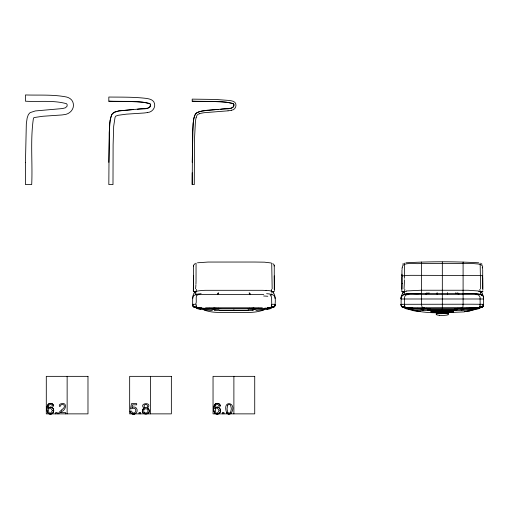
<?xml version="1.0" encoding="UTF-8"?>
<svg xmlns="http://www.w3.org/2000/svg" width="509" height="509" viewBox="0 0 509 509"><rect width="100%" height="100%" fill="white"/><g stroke="black" fill="none" stroke-linecap="round" stroke-linejoin="round"><path stroke-width="0.76" d="M147.559 112.489C152.694 112.304 156.556 106.483 153.852 101.927C152.216 99.382 148.959 98.829 146.204 98.39C133.81 96.895 121.282 97.187 108.824 97.041L108.824 101.208L128.153 101.412L143.093 102.201L149.239 103.378L150.238 104.033L150.511 105.032L149.932 107.081L147.585 108.207L118.68 110.943L114.55 112.063L111.757 114.531L110.065 120.627L109.193 132.741L108.824 184.582L112.992 184.582L113.106 144.849L113.679 126.334L115.053 117.331L115.766 116.116L117.732 115.416A25.393 25.393 0 0 1 118.476 115.238L126.442 114.15L143.812 113.017A38.041 38.041 0 0 0 147.559 112.502M196.111 117.744A20.118 20.118 0 0 0 195.857 118.832L195.825 118.998A36.114 36.114 0 0 0 195.443 121.365L194.483 139.313L194.285 184.582L192.198 184.582L192.567 132.741L193.439 120.627L194.457 116.039L195.927 113.424L199.146 111.63L207.271 110.205L218.813 109.384M192.198 184.582L192.205 172.799M193.515 275.604L193.305 291.263L193.649 291.193M217.916 294.145L217.916 293.648M271.717 294.603L271.717 295.016M275.114 304.21C275.274 301.436 276.355 294.985 271.717 294.361M401.951 276.839L401.932 282.8M402.307 276.05L401.951 275.884L401.951 274.173M426.351 294.145L426.351 293.648L429.182 292.898M463.095 304.357L462.942 306.685L462.337 307.78M402.097 304.299L470.908 304.21A34.987 0.484 0 0 1 473.065 304.217L482.411 304.299M480.152 304.369L480.133 305.139M482.704 288.418L482.704 269.675M483.124 304.35L483.117 304.897M483.55 304.293L483.55 298.91M271.717 304.446L271.698 305.139M274.688 304.471L274.682 304.897M404.496 278.245L404.496 263.147M108.837 162.384L109.696 123.878L110.523 118.043L111.757 114.531L113.482 112.629L118.68 110.943L133.549 109.486M192.211 162.384L193.07 123.878L193.897 118.043L195.132 114.531L196.856 112.629L202.054 110.943L230.959 108.207L233.307 107.081L233.886 105.032L233.612 104.033L232.613 103.378L226.467 102.201L211.528 101.412L192.198 101.208L192.198 99.128L215.682 99.452L229.406 100.47A32.939 32.939 0 0 1 230.672 100.687A15.817 15.817 0 0 1 233.268 101.367C237.843 102.799 236.182 110.014 231.62 110.186M192.663 298.738L193.375 295.901L196.06 294.361M483.525 304.999L483.55 304.484L482.755 306.577L483.55 304.357M483.55 304.56L483.416 305.61A1.985 1.979 0 0 1 482.996 306.348L482.755 306.577M402.651 293.082L401.366 296.028A9.639 9.467 90 0 0 401.124 297.867L401.117 304.961M401.925 283.78L401.779 290.512M404.483 279.804L404.47 280.593M192.669 298.478L192.676 304.961M196.035 280.593L196.06 263.147M196.029 281.121L195.952 283.895M404.464 281.121L404.044 288.864M401.117 297.956L401.098 298.821A15.13 15.13 0 0 1 401.117 297.969C403.134 290.652 415.153 294.94 420.275 293.432M195.92 284.684L195.609 288.864M275.095 304.961L275.114 304.369L274.981 305.61A2.074 2.055 9.7 0 1 274.351 306.577L270.928 307.869M401.111 298.14L401.238 297.135A3.118 3.118 0 0 1 402.193 295.468L404.496 294.361A11.383 11.383 0 0 1 404.827 294.278L409.071 293.693A66.361 66.361 0 0 1 410.629 293.598L418.36 293.432M275.102 304.929L275.102 304.891A2.558 2.52 -55.3 0 1 274.644 306.513M483.537 304.929L483.537 304.891A2.558 2.52 -55.3 0 1 483.086 306.513M195.195 263.497L193.522 265.253L193.515 290.34M193.522 265.265L193.674 266.042M272.83 263.63L274.103 264.782L274.103 266.035M137.271 109.289C141.006 108.239 150.798 110.593 150.429 104.37L149.862 103.702C136.628 100.031 122.408 101.985 108.824 101.208M220.645 109.289C224.38 108.239 234.172 110.593 233.809 104.37L233.237 103.702C220.003 100.031 205.782 101.985 192.198 101.208M218.603 292.758L218.406 293.788M427.038 292.758L426.841 293.788M482.697 275.897L482.277 276.063M218.011 293.095L217.636 294.075M401.951 275.884L409.58 275.344A69.879 13.794 0 0 1 411.17 275.324L479.656 275.464A11.293 2.227 0 0 1 480.152 275.49L482.653 275.821M482.85 291.32L481.107 291.803L480.311 293.954M480.566 307.213L480.235 307.665L482.831 306.634M258.617 308.212L253.908 309.23L253.018 310.515M467.058 308.212L462.344 309.23L461.466 310.496L447.373 310.675L453.583 310.859L453.583 312.214L442.327 312.615L431.072 312.214L431.072 310.859L447.303 310.675M227.758 405.215L227.097 408.415A19.654 19.654 0 0 0 227.103 409.344L227.771 412.245M230.66 412.137L231.251 409.344A19.851 19.851 0 0 0 231.251 408.116L230.583 405.209A1.781 1.781 0 0 0 227.695 405.164M215.212 405.966A7.081 7.081 0 0 0 214.919 408.492C217.884 404.127 223.216 411.132 218.883 413.594M48.113 408.498L48.489 408.021A2.787 2.787 0 0 1 49.239 407.448C53 405.482 55.494 411.705 52.134 413.594M214.862 408.498L215.237 408.021A2.787 2.787 0 0 1 215.994 407.448A3.06 3.06 0 0 1 217.394 407.105L218.005 407.168A2.793 2.793 0 0 1 218.845 407.48L219.57 408.053A3.111 3.111 0 0 1 220.244 409.128L220.467 410.483A4.015 4.015 0 0 1 219.939 412.513L219.684 412.882M52.936 412.882L53.184 412.513A4.015 4.015 0 0 0 53.712 410.483L53.496 409.128A3.111 3.111 0 0 0 52.821 408.053L52.09 407.48A2.793 2.793 0 0 0 51.256 407.168L50.639 407.111A3.06 3.06 0 0 0 49.239 407.454L48.629 407.881M402.307 267.422L401.951 268.237L402.307 269.057M482.341 269.057L482.704 268.237L482.341 267.422M194.941 292.02L195.106 291.803A5.663 4.091 -0.9 0 1 196.01 291.415L196.69 291.231A24.744 18.273 0 0 1 201.774 290.563L202.9 290.416A68.473 50.626 0 0 1 205.553 290.308L262.218 290.308A75.294 55.678 0 0 1 263.42 290.346A61.646 45.581 0 0 1 264.877 290.416L266.01 290.493M403.459 291.911L401.83 291.326M481.788 307.143L482.615 306.685L478.81 308.537M482.214 267.365L482.659 266.691A1.406 1.171 0 0 0 482.659 266.137C480.801 263.522 476.85 264.069 474.025 263.63A74.715 62.295 0 0 0 472.358 263.56L420.275 263.458C416.489 264.394 402.18 261.492 402.307 267.231M269.286 307.69L266.983 309.466L256.956 310.375M477.722 307.69L477.181 308.193L477.614 308.142M271.774 307.684L270.374 308.537M461.453 310.515L475.578 309.434A16.632 16.53 37.5 0 0 478.848 308.639M268.033 308.06L269.318 307.945M476.831 308.505L477.385 308.168M476.628 308.689L472.67 310.395L464.501 311.616M268.657 308.269L262.383 309.046L249.385 309.408M231.073 413.429C238.193 402.326 221.523 398.814 226.69 412.793A2.793 2.793 0 0 0 228.057 413.874A3.398 3.398 0 0 0 230.291 413.855L231.073 413.429L228.636 414.008A2.85 2.85 0 0 1 226.677 412.799M263.904 309.65L263.376 310.019M472.218 309.746L471.665 310.108M402.587 264.171L403.382 263.63M196.436 307.678L197.918 307.506M404.878 307.678L406.659 307.557M274.364 306.653L273.492 307.092M471.506 310.197L469.031 311.12M267.136 309.434L267.161 309.421A16.632 16.53 37.5 0 0 270.413 308.639M263.07 310.197C253.151 313.722 242.214 312.036 231.888 312.558C222.878 312.119 213.316 313.423 204.707 310.197M274.37 291.333L273.518 291.587M147.483 408.142C153.476 401.569 137.831 402.759 144.142 408.288C136.45 416.082 155.487 414.981 147.483 408.142A2.997 2.997 0 0 1 147.05 413.798M482.691 306.704L481.107 307.563L477.69 308.123M425.842 293.871L426.351 293.648M480.235 307.608L482.545 306.742L479.822 306.412A2.876 2.545 73.8 0 1 478.428 307.869M218.45 308.187C212.228 310.115 205.369 309.192 199.089 308.244M426.886 308.187C420.771 310.07 412.952 309.326 407.429 308.066M273.263 307.188L272.086 307.531M481.221 307.449L478.683 307.99M269.859 307.506L270.438 307.76M478.295 307.506L478.874 307.76M401.779 291.237L402.333 291.18M199.413 113.73L199.999 113.552A21.531 21.531 0 0 1 200.616 113.386L201.087 113.272A40.402 40.402 0 0 1 204.173 112.705L228.032 110.828M480.152 304.255L480.044 297.071L478.505 294.857L480.07 294.387M271.634 294.387L270.088 294.87L271.609 297.071L271.717 304.255L274.046 304.299M482.341 283.589L482.704 283.424L482.341 283.265M271.087 291.231L271.761 291.428A5.663 4.072 1.1 0 1 272.659 291.81L273.467 291.6M402.307 283.265L401.951 283.424L401.951 289.131M482.277 295.214L481.266 295.354M271.711 307.684L270.565 307.92L274.077 306.781L271.38 306.412M480.146 307.684L479.096 307.856A27.62 24.088 0 0 1 477.97 307.996L476.621 308.047M406.303 290.976L420.918 290.238L468.191 290.257L478.352 290.976M479.694 307.716L475.578 308.187M476.984 308.365L470.144 309.084L456.261 309.447M270.222 307.99L270.553 307.92L268.09 308.225M197.486 262.79L208.035 262.052L254.653 262.033L264.489 262.173L271.043 262.962M405.928 262.79C430.099 261.448 454.556 261.448 478.727 262.79M271.335 307.678L269.846 307.888M478.288 307.888L479.567 307.716M479.465 307.729L479.128 307.78M270.654 307.856L268.911 308.053M197.486 294.056L201.138 293.661M406.386 294.806L406.895 294.743A10.664 2.939 0.2 0 1 407.251 294.711L411.946 294.444A36.101 9.556 0 0 1 413.009 294.418L471.639 294.418A36.101 9.556 0 0 1 472.708 294.444L477.397 294.711A10.664 2.939 -0.2 0 1 477.754 294.743L478.263 294.806M134.242 414.002L133.835 414.04A3.385 3.385 0 0 1 130.094 411.164M478.155 307.907L477.614 308.13M464.443 311.902C447.43 312.456 429.742 314.327 413.143 310.197M477.894 307.932L477.06 308.015M269.019 308.149L268.033 308.225M269.172 308.142L268.587 308.187M268.618 308.015L268.179 308.047M219.01 406.099L220.282 406.004L219.843 404.687A2.628 2.628 0 0 0 218.692 403.675L216.185 403.573A3.035 3.035 0 0 0 215.237 404.082C213.029 406.43 212.807 411.043 215.142 413.384A3.13 3.13 0 0 0 216.09 413.881L217.661 414.014A3.022 3.022 0 0 0 219.691 412.888M268.262 308.11L267.429 308.168M476.729 308.212L477.219 308.168L461.803 308.486M477.996 307.557L477.595 307.582M266.996 308.2L264.992 308.295M462.617 308.479L475.285 308.206M267.976 308.225L266.735 308.289M474.986 308.206L456.764 308.486M265.952 308.193L265.272 308.231M474.394 308.193L465.824 308.46M268.567 307.614L267.397 307.671M477.009 307.614L412.621 307.767M264.922 308.244L264.572 308.263M453.583 311.623L442.372 312.049M274.86 304.312L274.313 304.306M483.296 304.312L482.621 304.306M256.447 310.401L255.938 310.42M263.675 308.301L263.821 308.378M264.336 308.32L264.985 308.346M431.072 311.425L442.327 311.024L453.583 311.425M248.755 309.427L248.131 309.44M252.744 310.522L215.033 310.522M193.732 304.299C198.707 305.661 194.234 296.009 197.575 294.781M193.592 304.306L193.108 304.312L193.096 304.936M401.964 304.306L401.525 304.35L401.531 304.936M260.404 308.39L260.824 308.416M259.38 308.409L251.395 308.486M262.383 308.409L254.793 308.479M259.889 308.435L256.002 308.473M262.332 307.786L205.591 307.786M457.05 308.486L461.491 308.187A3.748 2.939 82 0 0 462.318 307.856M464.24 308.473L464.634 308.473M465.035 308.473L465.43 308.467M463.432 308.479L463.833 308.479M255.257 308.479L249.257 308.486L253.056 308.187A3.748 2.939 82 0 0 253.876 307.856M456.573 308.486L454.989 308.492M462.21 308.486L463.069 308.479M419.314 293.432L419.632 293.432M418.672 293.432L418.99 293.432M247.355 308.486L247.749 308.486M460.48 308.486L461.389 308.486M462.007 308.479L425.333 308.486M464.055 293.432L474.159 293.604L479.828 294.278A11.383 11.383 0 0 1 480.152 294.361L482.449 295.481A3.118 3.118 0 0 1 483.41 297.135L483.55 298.993L401.175 298.993M464.38 293.432L419.95 293.432M428.082 308.486L424.5 308.486M429.291 308.492L428.463 308.486M216.891 308.486L251.713 308.486M456.058 308.492L460.149 308.486M427.738 309.65L456.917 309.65M219.398 310.153L248.379 310.153M60.647 412.64L65.75 412.64L65.75 413.868M464.698 293.432L465.022 293.432M410.12 308.25L424.175 308.486M423.673 308.486L425.486 308.486M213.895 307.856A3.748 2.939 -82 0 0 214.722 308.18L218.705 308.479M214.62 308.486L219.449 308.486M220.741 308.492L220.028 308.486M437.282 310.675C428.222 309.752 414.829 312.138 407.664 308.365M442.327 313.086L448.569 313.334L442.327 313.296L442.327 308.492M465.977 293.432L474.025 293.598A66.361 66.361 0 0 1 475.584 293.693L480.152 294.361M421.376 308.479L422.031 308.479L413.499 308.403M422.648 308.486L421.019 308.479M422.432 308.479L423.259 308.486M213.354 308.479L214.855 308.486M216.821 308.486L208.187 308.409M212.934 308.479L213.595 308.479M420.612 308.479L421.223 308.479M423.043 308.479L427.764 308.486L427.834 310.153L456.815 310.153L456.815 308.492M213.188 308.479L205.222 308.403M418.824 308.467L420.816 308.479M420.415 308.473L417.851 308.454M212.177 308.479L207.882 308.435M405.667 307.811L405.558 307.811A28.001 28.001 0 0 0 406.443 307.932L407.429 308.034M419.613 308.467L420.014 308.473M418.042 308.454L415.948 308.422L418.824 308.46M427.146 308.479L424.315 308.378M417.081 308.441L417.463 308.448M416.89 308.441L416.324 308.429M412.347 307.767L407.645 307.614M416.133 308.429L413.766 308.384M207.373 308.39L206.769 308.378M415.026 308.403L415.764 308.422L414.479 308.397M413.174 308.397L404.521 307.786M420.148 311.616L413.919 310.808L409.128 309.459M263.745 294.431L204.033 294.431A17.987 4.759 0 0 0 197.74 294.762M428.393 309.447L422.305 309.23L417.596 308.212M203.918 308.289L204.656 308.32L203.606 308.327M414.663 308.397L412.048 308.327M205.681 308.39L204.974 308.371M219.023 309.427L213.869 309.23L209.154 308.212M214.734 310.484L213.869 309.23M413.944 308.378L411.717 308.32M482.246 291.18L482.876 291.237M201.666 307.716L201.214 307.697M205.598 308.346L205.032 308.333M442.283 312.049L431.072 311.623M201.99 308.32L201.5 308.308M212.361 310.439L210.821 310.375M412.214 308.327L410.432 308.263M200.578 307.678L199.21 307.614M203.276 308.32L202.951 308.308M411.883 308.314L410.903 308.269M201.265 308.295L200.622 308.269M203.562 308.276L201.825 308.193M202.627 308.289L200.781 308.2M210.319 310.356L200.635 309.434A16.632 16.53 -37.5 0 1 197.365 308.639M200.247 308.25L198.599 308.142M410.769 308.219L409.815 308.231M409.217 308.2L410.273 308.238M408.123 308.225L407.633 308.193M193.382 306.634L195.297 307.614L199.744 308.225M407.06 307.582L406.71 307.563M408.931 308.18L407.556 308.079M199.305 308.193L198.752 307.945L199.744 308.06M200.349 308.168L199.07 308.174M266.633 293.661L270.292 294.056M407.881 308.034L406.761 307.932M198.739 308.155L197.244 307.958M407.13 308.155L407.957 308.085M407.041 308.142L407.69 308.06M407.175 308.047L406.564 307.983M481.266 294.692L482.277 294.832M198.186 307.92L198.726 307.97L198.523 307.729M406.328 307.958L406.443 307.97A27.97 27.938 0 0 1 405.558 307.811L404.369 307.754L405.209 307.856M406.678 307.958L405.285 307.869M197.677 307.862L197.314 307.811M405.985 307.913L405.66 307.875M197.549 307.913L193.668 306.768L196.391 306.412A2.876 2.545 -73.8 0 0 197.791 307.869M197.441 307.9L197.117 307.856M405.482 307.799L404.77 307.678L405.558 307.856M462.344 309.23L457.769 308.187M253.908 309.23L249.327 308.187M197.015 307.843L196.067 307.684M455.472 292.898L459.035 293.986M404.477 307.729L403.796 307.633M404.483 307.608L401.709 306.405L401.098 304.21M404.42 307.608C401.346 306.768 405.826 307.945 403.313 307.493M195.685 307.531L194.514 307.188M402.307 283.589L401.957 283.456L401.951 269.675M403.669 307.595L401.588 306.291L401.105 304.433M404.579 294.387L406.195 294.832L405.119 295.78L404.591 297.154L404.515 305.177M196.143 294.387L197.498 294.762M405.94 294.762L405.832 294.73A5.364 0.961 -2.4 0 1 406.067 294.717M403.427 307.449L401.83 306.641M402.835 307.143L402.104 306.768L404.833 306.412A2.876 2.545 -73.8 0 0 406.227 307.869M402.867 307.143L402.034 306.685M405.838 308.537L404.089 307.213M197.403 308.537L196.003 307.684M193.375 291.326L195.106 291.803L196.029 294.278M194.285 307.092L193.426 306.577A2.074 2.055 -9.7 0 1 192.79 305.61L192.663 304.21M200.635 309.434L199.655 308.74M412.99 310.108L412.43 309.746M204.402 310.019L203.874 309.65M481.266 263.63L482.061 264.171M422.355 307.811L421.567 305.069L421.56 262.014M423.183 310.496L422.305 309.23M401.798 306.52L401.639 306.348A1.979 1.979 0 0 1 401.238 305.61L401.098 304.357M482.004 293.082L483.289 296.028A9.639 9.467 -90 0 1 483.531 297.867L483.537 298.039A15.13 15.13 0 0 1 483.55 298.821M250.142 294.075L249.76 293.095M404.464 294.278L403.872 292.694M403.548 291.803L403.834 292.592M457.807 293.788L457.61 292.758M249.372 293.788L249.175 292.758M480.604 288.864L480.152 263.147M272.169 288.864L271.717 263.147M196.08 305.139L196.06 304.293M274.434 290.461L274.262 275.884M482.85 290.041L482.704 277.742M463.095 262.014L463.095 304.21M458.297 293.648L458.297 294.145M454.403 308.492L454.403 310.153M447.538 292.586L447.538 294.304M442.327 262.014L442.327 308.314M437.116 292.586L437.116 294.304M430.251 308.492L430.251 310.153M274.262 265.405L274.262 289.844M271.717 293.878L271.717 295.093M249.862 293.648L249.862 294.145M233.886 309.726L233.886 310.681M233.886 376.348L233.886 413.868M223.915 413.868L223.915 412.411L222.458 412.411L222.458 413.868M196.06 293.878L196.06 295.093M150.511 376.348L150.511 413.868M140.541 413.868L140.541 412.411L139.084 412.411L139.084 413.868M67.137 376.348L67.137 413.868M57.161 413.868L57.161 412.411L55.71 412.411L55.71 413.868M477.315 307.474A10.651 1.463 -0.6 0 1 476.768 307.5M480.012 305.165A2.959 2.437 81 0 1 479.777 306.386M478.581 294.717A5.364 0.961 2.4 0 1 478.791 294.749M480.451 292.751A11.758 5.325 -88.1 0 1 479.815 289.347M478.282 291.218A10.301 7.4 1.2 0 1 481.011 291.931M474.025 293.598A59.12 59.12 0 0 1 476.558 293.776M482.99 306.443A5.262 5.014 -65.7 0 1 480.56 307.531M481.31 291.81A14.207 13.985 89.4 0 1 482.15 292.987M424.328 308.161A7.272 5.656 -68.1 0 1 422.305 307.939M406.621 308.263A4.6 0.891 -4.8 0 1 405.463 307.983M426.447 293.095A8.92 8.876 -52.6 0 1 426.071 294.075M409.064 309.491A16.632 16.53 -37.5 0 1 405.8 308.639M403.637 291.931A10.301 7.4 -1.2 0 1 406.367 291.218M404.833 289.347A11.758 5.325 88.1 0 1 404.203 292.751M406.761 307.881A33.499 32.735 0.8 0 1 405.756 307.76M402.504 292.987A14.207 13.985 -89.4 0 1 403.338 291.81M424.436 307.684A8.214 5.599 -51.4 0 1 423.354 307.799M401.569 306.513A2.558 2.52 55.3 0 1 401.098 304.961M404.095 307.531A5.262 5.014 65.7 0 1 401.665 306.443M408.097 293.776A59.12 59.12 0 0 1 410.629 293.598M468.954 310.865A32.474 29.579 4.8 0 1 464.405 311.565M441.774 313.671A6.331 0.445 0 0 1 436.098 313.213A6.331 0.445 0 0 1 442.098 312.781M458.577 294.075A8.92 8.876 52.6 0 1 458.202 293.095M479.192 307.983A4.6 0.891 4.8 0 1 478.027 308.263M404.871 306.386A2.959 2.437 -81 0 1 404.636 305.165M407.881 307.5A10.651 1.463 0.6 0 1 407.34 307.474M483.276 304.961A3.359 2.691 68.6 0 1 482.647 306.921M402.008 306.921A3.359 2.691 -68.6 0 1 401.378 304.961M268.873 307.474A10.651 1.463 -0.6 0 1 268.332 307.5M271.577 305.165A2.959 2.437 81 0 1 271.342 306.386M271.405 306.418A2.876 2.545 73.8 0 1 269.986 307.869M272.01 292.751A11.758 5.325 -88.1 0 1 271.38 289.347M274.548 306.443A5.262 5.014 -65.7 0 1 272.118 307.531M273.626 293.044A10.517 10.326 -90 0 1 275.153 298.478M272.919 291.95A13.705 13.457 86.9 0 1 273.664 293.019M266.022 290.334A24.744 18.502 -0.3 0 1 271.17 291.014M196.398 289.347A11.758 5.325 88.1 0 1 195.761 292.751M198.186 308.263A4.6 0.891 -4.8 0 1 197.021 307.983M192.618 298.478A10.517 10.326 -90 0 1 194.152 293.044M194.114 293.019A13.705 13.457 -86.9 0 1 194.858 291.95M193.127 306.513A2.558 2.52 55.3 0 1 192.656 304.961M195.653 307.531A5.262 5.014 65.7 0 1 193.223 306.443M270.75 307.983A4.6 0.891 4.8 0 1 269.592 308.263M263.656 296.003A17.987 3.2 2.4 0 1 267.817 296.263M196.436 306.386A2.959 2.437 -81 0 1 196.2 305.165M199.445 307.5A10.651 1.463 0.6 0 1 198.898 307.474M274.835 304.961A3.359 2.691 68.6 0 1 274.205 306.921M193.573 306.921A3.359 2.691 -68.6 0 1 192.936 304.961M196.188 117.649A8.691 8.691 0 0 1 197.257 114.951A4.492 4.492 0 0 1 199.426 113.793M231.627 110.205A25.774 25.774 0 0 1 228.032 110.809M150.429 104.37A4.549 4.549 0 0 1 150.403 106.26M233.809 104.37A4.549 4.549 0 0 1 233.777 106.26M218.31 413.862A3.525 3.525 0 0 1 216.058 413.849A3.308 3.308 0 0 1 214.607 412.863L213.595 409.325A14.806 14.806 0 0 1 213.608 408.263L214.448 404.973A3.27 3.27 0 0 1 216.923 403.408M216.917 403.351A3.105 3.105 0 0 1 220.442 405.978M215.282 405.991A2.959 2.959 0 0 1 216.217 404.738A1.788 1.788 0 0 1 218.526 405.011A2.539 2.539 0 0 1 218.972 406.106M230.717 412.175A1.845 1.845 0 0 1 227.682 412.315M132.378 413.906A3.124 3.124 0 0 1 130.272 411.138C132.098 410.127 131.64 413.143 133.428 412.984C134.65 413.136 135.731 412.048 135.801 410.865C136.189 406.895 132.308 408.479 130.501 408.943L131.507 403.592L136.686 403.592L136.686 404.814L132.531 404.814L131.971 407.614A3.468 3.468 0 0 1 133.81 406.945C136.8 406.723 138.219 410.706 136.355 412.78A3.251 3.251 0 0 1 134.236 414.014M134.815 413.855A3.996 3.996 0 0 1 132.397 413.849M144.62 413.696A2.959 2.959 0 0 1 144.193 408.091M147.063 413.849A4.206 4.206 0 0 1 144.581 413.849M58.866 413.868A2.278 2.278 0 0 1 58.999 413.028M60.628 412.627A5.052 5.052 0 0 1 61.551 411.609C66.564 409.815 67.493 401.156 60.355 404C58.44 404.763 59.572 408.084 60.533 405.781C60.775 404.903 61.697 404.394 62.569 404.47C64.643 404.426 64.936 407.2 63.46 408.25A20.296 20.296 0 0 1 61.519 409.999M58.834 412.926A9.13 9.13 0 0 1 61.595 410.114M53.693 405.978A3.105 3.105 0 0 0 50.168 403.351A3.27 3.27 0 0 0 47.681 404.96C46.542 407.537 46.173 411.291 48.393 413.384A3.13 3.13 0 0 0 49.341 413.881L50.913 414.014A3.022 3.022 0 0 0 52.942 412.888M51.555 413.862A3.525 3.525 0 0 1 49.309 413.849A3.308 3.308 0 0 1 47.852 412.863L46.847 409.325A14.806 14.806 0 0 1 46.86 408.263L47.273 405.864L48.482 404.082A3.035 3.035 0 0 1 49.437 403.58L51.943 403.675A2.628 2.628 0 0 1 53.095 404.687L53.534 406.004L52.262 406.099A2.539 2.539 0 0 0 51.803 404.986A1.788 1.788 0 0 0 49.488 404.763A2.959 2.959 0 0 0 48.533 405.991M48.17 408.492A7.081 7.081 0 0 1 48.457 405.966M25.463 162.384L25.45 184.582L31.704 184.582C32.691 162.861 30.247 140.789 33.301 119.176A12.311 12.311 0 0 1 33.479 118.502L33.562 118.253A5.294 5.294 0 0 1 33.74 117.77A6.636 6.636 0 0 1 34.02 117.674L34.192 117.624A16.555 16.555 0 0 1 34.822 117.445L42.826 116.262L61.723 114.977A38.366 38.366 0 0 0 63.835 114.678C69.561 114.398 74.645 109.155 73.239 103.314C72.653 100.038 69.695 97.753 66.59 97.028C53.082 94.33 39.129 95.399 25.45 94.954L25.45 101.208C39.034 101.985 53.254 100.031 66.488 103.702L67.054 104.37A4.549 4.549 0 0 1 67.029 106.26L65.438 107.793L62.486 108.557L35.299 110.943L30.107 112.629L28.383 114.531L27.149 118.043L26.322 123.878L25.463 162.384M52.408 410.566C47.572 419.779 47.114 401.506 52.408 410.566M219.163 410.566C214.321 419.772 213.856 401.518 219.163 410.566M87.981 376.348L46.294 376.348L46.294 413.868L87.981 413.868L87.981 376.348M171.355 376.348L129.668 376.348L129.668 413.868L171.355 413.868L171.355 376.348M254.729 376.348L213.042 376.348L213.042 413.868L254.729 413.868L254.729 376.348M439.197 315.294A6.254 1.031 0 0 0 448.582 314.403A6.254 1.031 0 0 0 439.197 313.512A6.254 1.031 0 0 0 439.197 315.294M439.197 312.151A6.254 0.382 0 0 0 448.582 311.82A6.254 0.382 0 0 0 439.197 311.489A6.254 0.382 0 0 0 439.197 312.151M144.95 407.55A1.692 1.692 0 0 0 147.508 406.125A1.692 1.692 0 0 0 144.995 404.617A1.692 1.692 0 0 0 144.95 407.55M144.734 412.729A2.151 2.151 0 0 0 147.979 410.903A2.151 2.151 0 0 0 144.779 409.007A2.151 2.151 0 0 0 144.734 412.729"/></g></svg>
